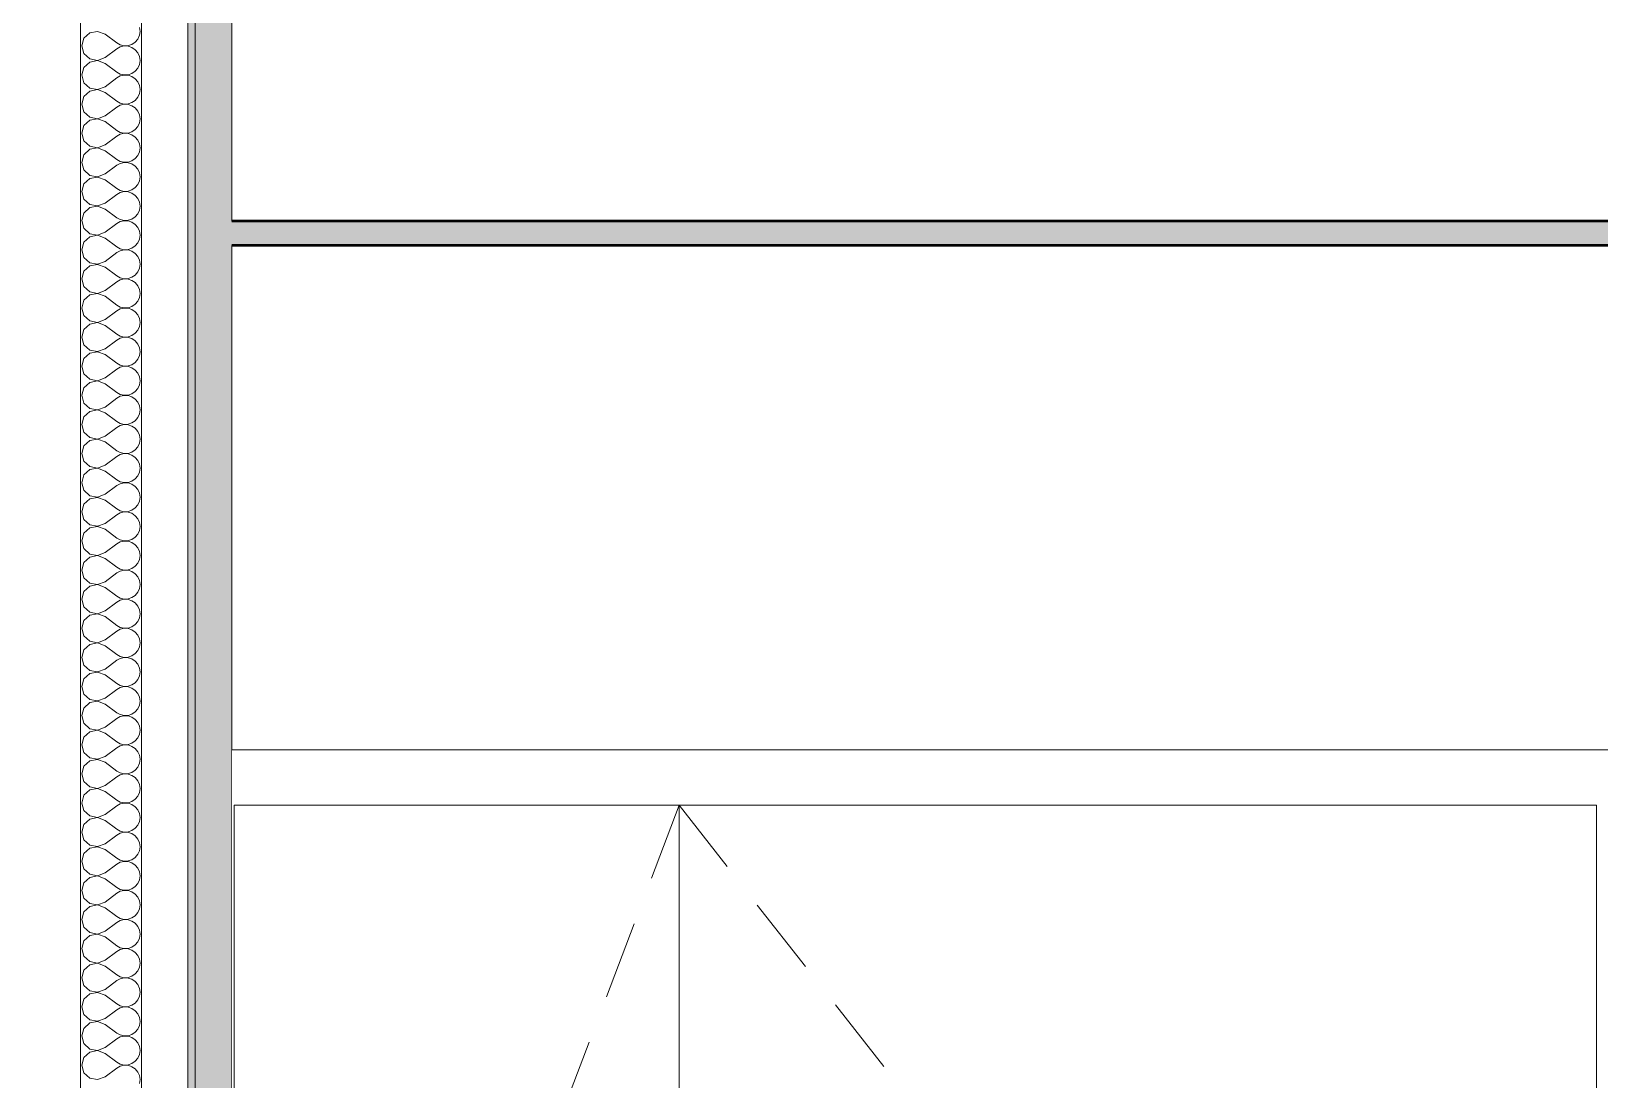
# Model space of a CAD drawing. Header units: millimetres. Extents: x -46169 to 228156, y -86316 to 18123.
# Drawn here: x 115437 to 117044, y -66841 to -65767 of the extents above; entities that cross this region are included whole.
import ezdxf

# ---------------------------------------------------------------- set-up
doc = ezdxf.new("R2010")
doc.units = ezdxf.units.MM
doc.header["$MEASUREMENT"] = 0
doc.linetypes.add('Wipeout_Contour', pattern=[1000, 0, -1000])
for name, color, linetype in [('New_A-20-M_Ceiling', 7, 'Continuous'), ('New_A-25-M_Wall_Int', 7, 'Continuous'), ('New_ArchiCAD Doors', 7, 'Continuous')]:
    doc.layers.add(name, color=color, linetype=linetype)
for name, color, linetype, lineweight, true_color in [('New_A-20-M_Ceiling_Pen_No__107', 7, 'Continuous', 15, 0xa6a6a6), ('New_A-20-M_Ceiling_Pen_No__29', 7, 'Continuous', 50, 0x2a2a2a), ('New_A-25-M_Wall_Int_Pen_No__107', 7, 'Continuous', 15, 0xa6a6a6), ('New_ArchiCAD Doors_Pen_No__63', 7, 'Continuous', 20, 0x606060)]:
    doc.layers.add(name, color=color, linetype=linetype, lineweight=lineweight, true_color=true_color)
doc.layers.add('New_A-25-M_Wall_Int_Pen_No__1', color=7, linetype='Continuous', lineweight=13)

# ---------------------------------------------------------------- blocks, each defined once
blk = doc.blocks.new('Section Elem_34_1', base_point=(104446.8, -81111))
at = {"color": 254, "linetype": 'Wipeout_Contour', "lineweight": 0, "ltscale": 12703717.4741142}
blk.add_wipeout([(115752, -65003.7), (115642.9, -65005.1), (115642.9, -65361), (117118.2, -65361), (117118.2, -65712.4), (115642.9, -65712.4), (115642.9, -65961), (117149.3, -65961), (117149.3, -65361), (117842.9, -65361), (117842.9, -64988), (117625.9, -64985.3), (117628.4, -64986.4), (117629.5, -64989), (117626.3, -65243.7), (117626.8, -65245), (117628, -65245.6), (117692.8, -65246.4), (117694.1, -65245.9), (117694.7, -65244.6), (117694.9, -65227.2), (117696.7, -65227.2), (117696.5, -65244.6), (117695.4, -65247.2), (117692.8, -65248.2), (117628, -65247.4), (117625.5, -65246.3), (117624.5, -65243.7), (117627.7, -64988.9), (117627.2, -64987.7), (117625.9, -64987.1), (117553.1, -64986.2), (117551.8, -64986.7), (117551.3, -64988), (117551.1, -65003.4), (117549.3, -65003.4), (117549.5, -64988), (117550.6, -64985.4), (117553.1, -64984.4), (117421.4, -64982.7), (117024.7, -64987.7), (117027.3, -64988.7), (117028.3, -64991.3), (117028.5, -65006.7), (117026.7, -65006.7), (117026.5, -64991.3), (117026, -64990), (117024.7, -64989.5), (116951.9, -64990.4), (116950.7, -64991), (116950.2, -64992.3), (116953.4, -65247), (116952.3, -65249.6), (116949.8, -65250.7), (116885, -65251.5), (116882.4, -65250.5), (116881.4, -65247.9), (116881.1, -65230.5), (116882.9, -65230.5), (116883.2, -65247.9), (116883.7, -65249.2), (116885, -65249.7), (116949.8, -65248.9), (116951, -65248.3), (116951.6, -65247.1), (116948.4, -64992.3), (116949.4, -64989.7), (116951.9, -64988.6), (115824.8, -65002.8), (115827.4, -65003.8), (115828.4, -65006.4), (115828.6, -65021.8), (115826.8, -65021.8), (115826.6, -65006.4), (115826.1, -65005.1), (115824.8, -65004.6), (115752, -65005.5), (115750.8, -65006.1), (115750.2, -65007.3), (115753.4, -65262.1), (115752.4, -65264.7), (115749.9, -65265.8), (115685.1, -65266.6), (115682.5, -65265.6), (115681.5, -65263), (115681.2, -65245.6), (115683, -65245.6), (115683.3, -65263), (115683.8, -65264.3), (115685.1, -65264.8), (115749.9, -65264), (115751.1, -65263.4), (115751.6, -65262.1), (115748.4, -65007.4), (115749.5, -65004.8)], dxfattribs=at).dxf.layer = 'New_A-25-M_Wall_Int'
at = {"color": 254, "linetype": 'Wipeout_Contour', "lineweight": 0, "ltscale": 807499.419564}
blk.add_wipeout([(115642.9, -66503), (117098.1, -66503), (117098.1, -68961), (117149.3, -68961), (117149.3, -65986), (115642.9, -65986)], dxfattribs=at).dxf.layer = 'New_A-25-M_Wall_Int'
blk = doc.blocks.new('*X57', base_point=(104446.8, -81111))
at = {"layer": 'New_A-25-M_Wall_Int_Pen_No__107', "linetype": 'Continuous'}
for p, q in [((115491.2, -65773.6), (115489, -65781.5)), ((115497.2, -65768.1), (115491.2, -65773.6)), ((115505.2, -65766.6), (115497.2, -65768.1)), ((115512.8, -65769.5), (115505.2, -65766.6)), ((115512.8, -65769.5), (115524.8, -65778.5)), ((115543.8, -65777.6), (115546.4, -65774.4)), ((115546.4, -65774.4), (115548.1, -65770.6)), ((115548.7, -65766.6), (115548.1, -65762.5)), ((115548.1, -65770.6), (115548.7, -65766.6)), ((115489, -65781.5), (115491.2, -65789.3)), ((115491.2, -65789.3), (115497.2, -65794.8)), ((115512.8, -65793.4), (115524.8, -65784.5)), ((115524.8, -65778.5), (115528.4, -65780.5)), ((115528.4, -65782.5), (115524.8, -65784.5)), ((115528.4, -65780.5), (115532.4, -65781.4)), ((115532.4, -65781.5), (115528.4, -65782.5)), ((115532.4, -65781.4), (115536.5, -65781.2)), ((115536.5, -65781.7), (115532.4, -65781.5)), ((115536.5, -65781.2), (115540.4, -65779.9)), ((115540.4, -65783.1), (115536.5, -65781.7)), ((115540.4, -65779.9), (115543.8, -65777.6)), ((115543.8, -65785.4), (115540.4, -65783.1)), ((115546.4, -65788.6), (115543.8, -65785.4)), ((115548.1, -65792.3), (115546.4, -65788.6)), ((115491.2, -65803.5), (115489, -65811.3)), ((115497.2, -65798), (115491.2, -65803.5)), ((115497.2, -65794.8), (115505.2, -65796.3)), ((115505.2, -65796.5), (115497.2, -65798)), ((115505.2, -65796.3), (115512.8, -65793.4)), ((115512.8, -65799.4), (115505.2, -65796.5)), ((115512.8, -65799.4), (115524.8, -65808.4)), ((115540.4, -65809.8), (115543.8, -65807.4)), ((115543.8, -65807.4), (115546.4, -65804.3)), ((115546.4, -65804.3), (115548.1, -65800.5)), ((115548.7, -65796.4), (115548.1, -65792.3)), ((115548.1, -65800.5), (115548.7, -65796.4)), ((115489, -65811.3), (115491.2, -65819.2)), ((115491.2, -65819.2), (115497.2, -65824.7)), ((115505.2, -65826.2), (115512.8, -65823.3)), ((115512.8, -65823.3), (115524.8, -65814.3)), ((115524.8, -65808.4), (115528.4, -65810.3)), ((115528.4, -65812.3), (115524.8, -65814.3)), ((115528.4, -65810.3), (115532.4, -65811.3)), ((115532.4, -65811.4), (115528.4, -65812.3)), ((115532.4, -65811.3), (115536.5, -65811.1)), ((115536.5, -65811.6), (115532.4, -65811.4)), ((115536.5, -65811.1), (115540.4, -65809.8)), ((115540.4, -65812.9), (115536.5, -65811.6)), ((115543.8, -65815.2), (115540.4, -65812.9)), ((115546.4, -65818.4), (115543.8, -65815.2)), ((115548.1, -65822.2), (115546.4, -65818.4)), ((115548.7, -65826.3), (115548.1, -65822.2)), ((115491.2, -65833.3), (115489, -65841.2)), ((115497.2, -65827.8), (115491.2, -65833.3)), ((115497.2, -65824.7), (115505.2, -65826.2)), ((115505.2, -65826.3), (115497.2, -65827.8)), ((115512.8, -65829.2), (115505.2, -65826.3)), ((115512.8, -65829.2), (115524.8, -65838.2)), ((115524.8, -65838.2), (115528.4, -65840.2)), ((115536.5, -65840.9), (115540.4, -65839.6)), ((115540.4, -65839.6), (115543.8, -65837.3)), ((115543.8, -65837.3), (115546.4, -65834.1)), ((115546.4, -65834.1), (115548.1, -65830.3)), ((115548.1, -65830.3), (115548.7, -65826.3)), ((115489, -65841.2), (115491.2, -65849)), ((115491.2, -65849), (115497.2, -65854.5)), ((115497.2, -65854.5), (115505.2, -65856.1)), ((115505.2, -65856.1), (115512.8, -65853.1)), ((115512.8, -65853.1), (115524.8, -65844.2)), ((115528.4, -65842.2), (115524.8, -65844.2)), ((115528.4, -65840.2), (115532.4, -65841.1)), ((115532.4, -65841.3), (115528.4, -65842.2)), ((115532.4, -65841.1), (115536.5, -65840.9)), ((115536.5, -65841.5), (115532.4, -65841.3)), ((115540.4, -65842.8), (115536.5, -65841.5)), ((115543.8, -65845.1), (115540.4, -65842.8)), ((115546.4, -65848.3), (115543.8, -65845.1)), ((115548.1, -65852), (115546.4, -65848.3)), ((115548.7, -65856.1), (115548.1, -65852)), ((115491.2, -65863.2), (115489, -65871)), ((115489, -65871), (115491.2, -65878.9)), ((115497.2, -65857.7), (115491.2, -65863.2)), ((115505.2, -65856.2), (115497.2, -65857.7)), ((115512.8, -65859.1), (115505.2, -65856.2)), ((115512.8, -65859.1), (115524.8, -65868.1)), ((115524.8, -65868.1), (115528.4, -65870.1)), ((115528.4, -65870.1), (115532.4, -65871)), ((115532.4, -65871.1), (115528.4, -65872)), ((115532.4, -65871), (115536.5, -65870.8)), ((115536.5, -65871.3), (115532.4, -65871.1)), ((115536.5, -65870.8), (115540.4, -65869.5)), ((115540.4, -65872.6), (115536.5, -65871.3)), ((115540.4, -65869.5), (115543.8, -65867.1)), ((115543.8, -65867.1), (115546.4, -65864)), ((115546.4, -65864), (115548.1, -65860.2)), ((115548.1, -65860.2), (115548.7, -65856.1)), ((115491.2, -65878.9), (115497.2, -65884.4)), ((115497.2, -65887.5), (115491.2, -65893.1)), ((115497.2, -65884.4), (115505.2, -65885.9)), ((115505.2, -65886), (115497.2, -65887.5)), ((115505.2, -65885.9), (115512.8, -65883)), ((115512.8, -65889), (115505.2, -65886)), ((115512.8, -65883), (115524.8, -65874)), ((115528.4, -65872), (115524.8, -65874)), ((115543.8, -65875), (115540.4, -65872.6)), ((115546.4, -65878.1), (115543.8, -65875)), ((115548.1, -65881.9), (115546.4, -65878.1)), ((115548.7, -65886), (115548.1, -65881.9)), ((115548.1, -65890.1), (115548.7, -65886)), ((115491.2, -65893.1), (115489, -65900.9)), ((115489, -65900.9), (115491.2, -65908.7)), ((115512.8, -65889), (115524.8, -65897.9)), ((115512.8, -65912.8), (115524.8, -65903.9)), ((115524.8, -65897.9), (115528.4, -65899.9)), ((115528.4, -65901.9), (115524.8, -65903.9)), ((115528.4, -65899.9), (115532.4, -65900.8)), ((115532.4, -65901), (115528.4, -65901.9)), ((115532.4, -65900.8), (115536.5, -65900.6)), ((115536.5, -65901.2), (115532.4, -65901)), ((115536.5, -65900.6), (115540.4, -65899.3)), ((115540.4, -65902.5), (115536.5, -65901.2)), ((115540.4, -65899.3), (115543.8, -65897)), ((115543.8, -65904.8), (115540.4, -65902.5)), ((115543.8, -65897), (115546.4, -65893.8)), ((115546.4, -65893.8), (115548.1, -65890.1)), ((115491.2, -65908.7), (115497.2, -65914.3)), ((115497.2, -65917.4), (115491.2, -65922.9)), ((115497.2, -65914.3), (115505.2, -65915.8)), ((115505.2, -65915.9), (115497.2, -65917.4)), ((115505.2, -65915.8), (115512.8, -65912.8)), ((115512.8, -65918.8), (115505.2, -65915.9)), ((115512.8, -65918.8), (115524.8, -65927.8)), ((115546.4, -65908), (115543.8, -65904.8)), ((115548.1, -65911.7), (115546.4, -65908)), ((115546.4, -65923.7), (115548.1, -65919.9)), ((115548.7, -65915.8), (115548.1, -65911.7)), ((115548.1, -65919.9), (115548.7, -65915.8)), ((115491.2, -65922.9), (115489, -65930.8)), ((115489, -65930.8), (115491.2, -65938.6)), ((115512.8, -65942.7), (115524.8, -65933.7)), ((115524.8, -65927.8), (115528.4, -65929.8)), ((115528.4, -65931.7), (115524.8, -65933.7)), ((115528.4, -65929.8), (115532.4, -65930.7)), ((115532.4, -65930.8), (115528.4, -65931.7)), ((115532.4, -65930.7), (115536.5, -65930.5)), ((115536.5, -65931), (115532.4, -65930.8)), ((115536.5, -65930.5), (115540.4, -65929.2)), ((115540.4, -65932.3), (115536.5, -65931)), ((115540.4, -65929.2), (115543.8, -65926.8)), ((115543.8, -65934.7), (115540.4, -65932.3)), ((115543.8, -65926.8), (115546.4, -65923.7)), ((115546.4, -65937.8), (115543.8, -65934.7)), ((115491.2, -65938.6), (115497.2, -65944.1)), ((115497.2, -65947.3), (115491.2, -65952.8)), ((115497.2, -65944.1), (115505.2, -65945.6)), ((115505.2, -65945.7), (115497.2, -65947.3)), ((115505.2, -65945.6), (115512.8, -65942.7)), ((115512.8, -65948.7), (115505.2, -65945.7)), ((115512.8, -65948.7), (115524.8, -65957.6)), ((115548.1, -65941.6), (115546.4, -65937.8)), ((115546.4, -65953.5), (115548.1, -65949.8)), ((115548.7, -65945.7), (115548.1, -65941.6)), ((115548.1, -65949.8), (115548.7, -65945.7)), ((115491.2, -65952.8), (115489, -65960.6)), ((115489, -65960.6), (115491.2, -65968.5)), ((115512.8, -65972.6), (115524.8, -65963.6)), ((115524.8, -65957.6), (115528.4, -65959.6)), ((115528.4, -65961.6), (115524.8, -65963.6)), ((115528.4, -65959.6), (115532.4, -65960.5)), ((115532.4, -65960.7), (115528.4, -65961.6)), ((115532.4, -65960.5), (115536.5, -65960.3)), ((115536.5, -65960.9), (115532.4, -65960.7)), ((115536.5, -65960.3), (115540.4, -65959)), ((115540.4, -65962.2), (115536.5, -65960.9)), ((115540.4, -65959), (115543.8, -65956.7)), ((115543.8, -65964.5), (115540.4, -65962.2)), ((115543.8, -65956.7), (115546.4, -65953.5)), ((115546.4, -65967.7), (115543.8, -65964.5)), ((115548.1, -65971.5), (115546.4, -65967.7)), ((115491.2, -65982.6), (115489, -65990.5)), ((115491.2, -65968.5), (115497.2, -65974)), ((115497.2, -65977.1), (115491.2, -65982.6)), ((115497.2, -65974), (115505.2, -65975.5)), ((115505.2, -65975.6), (115497.2, -65977.1)), ((115505.2, -65975.5), (115512.8, -65972.6)), ((115512.8, -65978.5), (115505.2, -65975.6)), ((115512.8, -65978.5), (115524.8, -65987.5)), ((115543.8, -65986.6), (115546.4, -65983.4)), ((115546.4, -65983.4), (115548.1, -65979.6)), ((115548.7, -65975.5), (115548.1, -65971.5)), ((115548.1, -65979.6), (115548.7, -65975.5)), ((115489, -65990.5), (115491.2, -65998.3)), ((115491.2, -65998.3), (115497.2, -66003.8)), ((115512.8, -66002.4), (115524.8, -65993.4)), ((115524.8, -65987.5), (115528.4, -65989.5)), ((115528.4, -65991.5), (115524.8, -65993.4)), ((115528.4, -65989.5), (115532.4, -65990.4)), ((115532.4, -65990.5), (115528.4, -65991.5)), ((115532.4, -65990.4), (115536.5, -65990.2)), ((115536.5, -65990.7), (115532.4, -65990.5)), ((115536.5, -65990.2), (115540.4, -65988.9)), ((115540.4, -65992), (115536.5, -65990.7)), ((115540.4, -65988.9), (115543.8, -65986.6)), ((115543.8, -65994.4), (115540.4, -65992)), ((115546.4, -65997.5), (115543.8, -65994.4)), ((115548.1, -66001.3), (115546.4, -65997.5)), ((115491.2, -66012.5), (115489, -66020.3)), ((115497.2, -66007), (115491.2, -66012.5)), ((115497.2, -66003.8), (115505.2, -66005.3)), ((115505.2, -66005.5), (115497.2, -66007)), ((115505.2, -66005.3), (115512.8, -66002.4)), ((115512.8, -66008.4), (115505.2, -66005.5)), ((115512.8, -66008.4), (115524.8, -66017.3)), ((115540.4, -66018.7), (115543.8, -66016.4)), ((115543.8, -66016.4), (115546.4, -66013.2)), ((115546.4, -66013.2), (115548.1, -66009.5)), ((115548.7, -66005.4), (115548.1, -66001.3)), ((115548.1, -66009.5), (115548.7, -66005.4)), ((115489, -66020.3), (115491.2, -66028.2)), ((115491.2, -66028.2), (115497.2, -66033.7)), ((115505.2, -66035.2), (115512.8, -66032.3)), ((115512.8, -66032.3), (115524.8, -66023.3)), ((115524.8, -66017.3), (115528.4, -66019.3)), ((115528.4, -66021.3), (115524.8, -66023.3)), ((115528.4, -66019.3), (115532.4, -66020.3)), ((115532.4, -66020.4), (115528.4, -66021.3)), ((115532.4, -66020.3), (115536.5, -66020.1)), ((115536.5, -66020.6), (115532.4, -66020.4)), ((115536.5, -66020.1), (115540.4, -66018.7)), ((115540.4, -66021.9), (115536.5, -66020.6)), ((115543.8, -66024.2), (115540.4, -66021.9)), ((115546.4, -66027.4), (115543.8, -66024.2)), ((115548.1, -66031.2), (115546.4, -66027.4)), ((115548.7, -66035.2), (115548.1, -66031.2)), ((115491.2, -66042.3), (115489, -66050.2)), ((115497.2, -66036.8), (115491.2, -66042.3)), ((115497.2, -66033.7), (115505.2, -66035.2)), ((115505.2, -66035.3), (115497.2, -66036.8)), ((115512.8, -66038.2), (115505.2, -66035.3)), ((115512.8, -66038.2), (115524.8, -66047.2)), ((115524.8, -66047.2), (115528.4, -66049.2)), ((115536.5, -66049.9), (115540.4, -66048.6)), ((115540.4, -66048.6), (115543.8, -66046.3)), ((115543.8, -66046.3), (115546.4, -66043.1)), ((115546.4, -66043.1), (115548.1, -66039.3)), ((115548.1, -66039.3), (115548.7, -66035.2)), ((115489, -66050.2), (115491.2, -66058)), ((115491.2, -66058), (115497.2, -66063.5)), ((115497.2, -66063.5), (115505.2, -66065)), ((115505.2, -66065), (115512.8, -66062.1)), ((115512.8, -66062.1), (115524.8, -66053.2)), ((115528.4, -66051.2), (115524.8, -66053.2)), ((115528.4, -66049.2), (115532.4, -66050.1)), ((115532.4, -66050.2), (115528.4, -66051.2)), ((115532.4, -66050.1), (115536.5, -66049.9)), ((115536.5, -66050.4), (115532.4, -66050.2)), ((115540.4, -66051.7), (115536.5, -66050.4)), ((115543.8, -66054.1), (115540.4, -66051.7)), ((115546.4, -66057.3), (115543.8, -66054.1)), ((115548.1, -66061), (115546.4, -66057.3)), ((115548.7, -66065.1), (115548.1, -66061)), ((115491.2, -66072.2), (115489, -66080)), ((115489, -66080), (115491.2, -66087.9)), ((115497.2, -66066.7), (115491.2, -66072.2)), ((115505.2, -66065.2), (115497.2, -66066.7)), ((115512.8, -66068.1), (115505.2, -66065.2)), ((115512.8, -66068.1), (115524.8, -66077)), ((115524.8, -66077), (115528.4, -66079)), ((115528.4, -66079), (115532.4, -66080)), ((115532.4, -66080.1), (115528.4, -66081)), ((115532.4, -66080), (115536.5, -66079.8)), ((115536.5, -66080.3), (115532.4, -66080.1)), ((115536.5, -66079.8), (115540.4, -66078.4)), ((115540.4, -66081.6), (115536.5, -66080.3)), ((115540.4, -66078.4), (115543.8, -66076.1)), ((115543.8, -66076.1), (115546.4, -66072.9)), ((115546.4, -66072.9), (115548.1, -66069.2)), ((115548.1, -66069.2), (115548.7, -66065.1)), ((115491.2, -66087.9), (115497.2, -66093.4)), ((115497.2, -66096.5), (115491.2, -66102)), ((115497.2, -66093.4), (115505.2, -66094.9)), ((115505.2, -66095), (115497.2, -66096.5)), ((115505.2, -66094.9), (115512.8, -66092)), ((115512.8, -66097.9), (115505.2, -66095)), ((115512.8, -66092), (115524.8, -66083)), ((115528.4, -66081), (115524.8, -66083)), ((115543.8, -66083.9), (115540.4, -66081.6)), ((115546.4, -66087.1), (115543.8, -66083.9)), ((115548.1, -66090.9), (115546.4, -66087.1)), ((115548.7, -66095), (115548.1, -66090.9)), ((115548.1, -66099), (115548.7, -66095)), ((115491.2, -66102), (115489, -66109.9)), ((115489, -66109.9), (115491.2, -66117.7)), ((115512.8, -66097.9), (115524.8, -66106.9)), ((115512.8, -66121.8), (115524.8, -66112.9)), ((115524.8, -66106.9), (115528.4, -66108.9)), ((115528.4, -66110.9), (115524.8, -66112.9)), ((115528.4, -66108.9), (115532.4, -66109.8)), ((115532.4, -66109.9), (115528.4, -66110.9)), ((115532.4, -66109.8), (115536.5, -66109.6)), ((115536.5, -66110.1), (115532.4, -66109.9)), ((115536.5, -66109.6), (115540.4, -66108.3)), ((115540.4, -66111.5), (115536.5, -66110.1)), ((115540.4, -66108.3), (115543.8, -66106)), ((115543.8, -66113.8), (115540.4, -66111.5)), ((115543.8, -66106), (115546.4, -66102.8)), ((115546.4, -66102.8), (115548.1, -66099)), ((115491.2, -66117.7), (115497.2, -66123.2)), ((115497.2, -66126.4), (115491.2, -66131.9)), ((115497.2, -66123.2), (115505.2, -66124.7)), ((115505.2, -66124.9), (115497.2, -66126.4)), ((115505.2, -66124.7), (115512.8, -66121.8)), ((115512.8, -66127.8), (115505.2, -66124.9)), ((115512.8, -66127.8), (115524.8, -66136.7)), ((115546.4, -66117), (115543.8, -66113.8)), ((115548.1, -66120.7), (115546.4, -66117)), ((115546.4, -66132.7), (115548.1, -66128.9)), ((115548.7, -66124.8), (115548.1, -66120.7)), ((115548.1, -66128.9), (115548.7, -66124.8)), ((115491.2, -66131.9), (115489, -66139.7)), ((115489, -66139.7), (115491.2, -66147.6)), ((115512.8, -66151.7), (115524.8, -66142.7)), ((115524.8, -66136.7), (115528.4, -66138.7)), ((115528.4, -66140.7), (115524.8, -66142.7)), ((115528.4, -66138.7), (115532.4, -66139.7)), ((115532.4, -66139.8), (115528.4, -66140.7)), ((115532.4, -66139.7), (115536.5, -66139.5)), ((115536.5, -66140), (115532.4, -66139.8)), ((115536.5, -66139.5), (115540.4, -66138.2)), ((115540.4, -66141.3), (115536.5, -66140)), ((115540.4, -66138.2), (115543.8, -66135.8)), ((115543.8, -66143.6), (115540.4, -66141.3)), ((115543.8, -66135.8), (115546.4, -66132.7)), ((115546.4, -66146.8), (115543.8, -66143.6)), ((115491.2, -66147.6), (115497.2, -66153.1)), ((115497.2, -66156.2), (115491.2, -66161.7)), ((115497.2, -66153.1), (115505.2, -66154.6)), ((115505.2, -66154.7), (115497.2, -66156.2)), ((115505.2, -66154.6), (115512.8, -66151.7)), ((115512.8, -66157.6), (115505.2, -66154.7)), ((115512.8, -66157.6), (115524.8, -66166.6)), ((115548.1, -66150.6), (115546.4, -66146.8)), ((115546.4, -66162.5), (115548.1, -66158.7)), ((115548.7, -66154.7), (115548.1, -66150.6)), ((115548.1, -66158.7), (115548.7, -66154.7)), ((115491.2, -66161.7), (115489, -66169.6)), ((115489, -66169.6), (115491.2, -66177.4)), ((115512.8, -66181.5), (115524.8, -66172.6)), ((115524.8, -66166.6), (115528.4, -66168.6)), ((115528.4, -66170.6), (115524.8, -66172.6)), ((115528.4, -66168.6), (115532.4, -66169.5)), ((115532.4, -66169.6), (115528.4, -66170.6)), ((115532.4, -66169.5), (115536.5, -66169.3)), ((115536.5, -66169.8), (115532.4, -66169.6)), ((115536.5, -66169.3), (115540.4, -66168)), ((115540.4, -66171.2), (115536.5, -66169.8)), ((115540.4, -66168), (115543.8, -66165.7)), ((115543.8, -66173.5), (115540.4, -66171.2)), ((115543.8, -66165.7), (115546.4, -66162.5)), ((115546.4, -66176.7), (115543.8, -66173.5)), ((115548.1, -66180.4), (115546.4, -66176.7)), ((115491.2, -66191.6), (115489, -66199.4)), ((115491.2, -66177.4), (115497.2, -66182.9)), ((115497.2, -66186.1), (115491.2, -66191.6)), ((115497.2, -66182.9), (115505.2, -66184.5)), ((115505.2, -66184.6), (115497.2, -66186.1)), ((115505.2, -66184.5), (115512.8, -66181.5)), ((115512.8, -66187.5), (115505.2, -66184.6)), ((115512.8, -66187.5), (115524.8, -66196.5)), ((115543.8, -66195.5), (115546.4, -66192.4)), ((115546.4, -66192.4), (115548.1, -66188.6)), ((115548.7, -66184.5), (115548.1, -66180.4)), ((115548.1, -66188.6), (115548.7, -66184.5)), ((115489, -66199.4), (115491.2, -66207.3)), ((115491.2, -66207.3), (115497.2, -66212.8)), ((115512.8, -66211.4), (115524.8, -66202.4)), ((115524.8, -66196.5), (115528.4, -66198.5)), ((115528.4, -66200.4), (115524.8, -66202.4)), ((115528.4, -66198.5), (115532.4, -66199.4)), ((115532.4, -66199.5), (115528.4, -66200.4)), ((115532.4, -66199.4), (115536.5, -66199.2)), ((115536.5, -66199.7), (115532.4, -66199.5)), ((115536.5, -66199.2), (115540.4, -66197.9)), ((115540.4, -66201), (115536.5, -66199.7)), ((115540.4, -66197.9), (115543.8, -66195.5)), ((115543.8, -66203.4), (115540.4, -66201)), ((115546.4, -66206.5), (115543.8, -66203.4)), ((115548.1, -66210.3), (115546.4, -66206.5)), ((115491.2, -66221.4), (115489, -66229.3)), ((115497.2, -66215.9), (115491.2, -66221.4)), ((115497.2, -66212.8), (115505.2, -66214.3)), ((115505.2, -66214.4), (115497.2, -66215.9)), ((115505.2, -66214.3), (115512.8, -66211.4)), ((115512.8, -66217.4), (115505.2, -66214.4)), ((115512.8, -66217.4), (115524.8, -66226.3)), ((115540.4, -66227.7), (115543.8, -66225.4)), ((115543.8, -66225.4), (115546.4, -66222.2)), ((115546.4, -66222.2), (115548.1, -66218.4)), ((115548.7, -66214.4), (115548.1, -66210.3)), ((115548.1, -66218.4), (115548.7, -66214.4)), ((115489, -66229.3), (115491.2, -66237.1)), ((115491.2, -66237.1), (115497.2, -66242.6)), ((115505.2, -66244.2), (115512.8, -66241.2)), ((115512.8, -66241.2), (115524.8, -66232.3)), ((115524.8, -66226.3), (115528.4, -66228.3)), ((115528.4, -66230.3), (115524.8, -66232.3)), ((115528.4, -66228.3), (115532.4, -66229.2)), ((115532.4, -66229.4), (115528.4, -66230.3)), ((115532.4, -66229.2), (115536.5, -66229)), ((115536.5, -66229.6), (115532.4, -66229.4)), ((115536.5, -66229), (115540.4, -66227.7)), ((115540.4, -66230.9), (115536.5, -66229.6)), ((115543.8, -66233.2), (115540.4, -66230.9)), ((115546.4, -66236.4), (115543.8, -66233.2)), ((115548.1, -66240.1), (115546.4, -66236.4)), ((115548.7, -66244.2), (115548.1, -66240.1)), ((115491.2, -66251.3), (115489, -66259.2)), ((115497.2, -66245.8), (115491.2, -66251.3)), ((115497.2, -66242.6), (115505.2, -66244.2)), ((115505.2, -66244.3), (115497.2, -66245.8)), ((115512.8, -66247.2), (115505.2, -66244.3)), ((115512.8, -66247.2), (115524.8, -66256.2)), ((115524.8, -66256.2), (115528.4, -66258.2)), ((115540.4, -66257.6), (115543.8, -66255.2)), ((115543.8, -66255.2), (115546.4, -66252.1)), ((115546.4, -66252.1), (115548.1, -66248.3)), ((115548.1, -66248.3), (115548.7, -66244.2)), ((115489, -66259.2), (115491.2, -66267)), ((115491.2, -66267), (115497.2, -66272.5)), ((115497.2, -66272.5), (115505.2, -66274)), ((115505.2, -66274), (115512.8, -66271.1)), ((115512.8, -66271.1), (115524.8, -66262.1)), ((115528.4, -66260.1), (115524.8, -66262.1)), ((115528.4, -66258.2), (115532.4, -66259.1)), ((115532.4, -66259.2), (115528.4, -66260.1)), ((115532.4, -66259.1), (115536.5, -66258.9)), ((115536.5, -66259.4), (115532.4, -66259.2)), ((115536.5, -66258.9), (115540.4, -66257.6)), ((115540.4, -66260.7), (115536.5, -66259.4)), ((115543.8, -66263.1), (115540.4, -66260.7)), ((115546.4, -66266.2), (115543.8, -66263.1)), ((115548.1, -66270), (115546.4, -66266.2)), ((115548.7, -66274.1), (115548.1, -66270)), ((115491.2, -66281.2), (115489, -66289)), ((115489, -66289), (115491.2, -66296.9)), ((115497.2, -66275.7), (115491.2, -66281.2)), ((115505.2, -66274.1), (115497.2, -66275.7)), ((115512.8, -66277.1), (115505.2, -66274.1)), ((115512.8, -66277.1), (115524.8, -66286)), ((115524.8, -66286), (115528.4, -66288)), ((115528.4, -66288), (115532.4, -66288.9)), ((115532.4, -66289.1), (115528.4, -66290)), ((115532.4, -66288.9), (115536.5, -66288.7)), ((115536.5, -66289.3), (115532.4, -66289.1)), ((115536.5, -66288.7), (115540.4, -66287.4)), ((115540.4, -66290.6), (115536.5, -66289.3)), ((115540.4, -66287.4), (115543.8, -66285.1)), ((115543.8, -66285.1), (115546.4, -66281.9)), ((115546.4, -66281.9), (115548.1, -66278.2)), ((115548.1, -66278.2), (115548.7, -66274.1)), ((115491.2, -66296.9), (115497.2, -66302.4)), ((115497.2, -66305.5), (115491.2, -66311)), ((115497.2, -66302.4), (115505.2, -66303.9)), ((115505.2, -66304), (115497.2, -66305.5)), ((115505.2, -66303.9), (115512.8, -66300.9)), ((115512.8, -66306.9), (115505.2, -66304)), ((115512.8, -66300.9), (115524.8, -66292)), ((115528.4, -66290), (115524.8, -66292)), ((115543.8, -66292.9), (115540.4, -66290.6)), ((115546.4, -66296.1), (115543.8, -66292.9)), ((115548.1, -66299.9), (115546.4, -66296.1)), ((115548.7, -66303.9), (115548.1, -66299.9)), ((115548.1, -66308), (115548.7, -66303.9)), ((115491.2, -66311), (115489, -66318.9)), ((115489, -66318.9), (115491.2, -66326.7)), ((115512.8, -66306.9), (115524.8, -66315.9)), ((115524.8, -66315.9), (115528.4, -66317.9)), ((115528.4, -66319.9), (115524.8, -66321.8)), ((115528.4, -66317.9), (115532.4, -66318.8)), ((115532.4, -66318.9), (115528.4, -66319.9)), ((115532.4, -66318.8), (115536.5, -66318.6)), ((115536.5, -66319.1), (115532.4, -66318.9)), ((115536.5, -66318.6), (115540.4, -66317.3)), ((115540.4, -66320.4), (115536.5, -66319.1)), ((115540.4, -66317.3), (115543.8, -66315)), ((115543.8, -66322.8), (115540.4, -66320.4)), ((115543.8, -66315), (115546.4, -66311.8)), ((115546.4, -66311.8), (115548.1, -66308)), ((115491.2, -66326.7), (115497.2, -66332.2)), ((115497.2, -66335.4), (115491.2, -66340.9)), ((115497.2, -66332.2), (115505.2, -66333.7)), ((115505.2, -66333.8), (115497.2, -66335.4)), ((115505.2, -66333.7), (115512.8, -66330.8)), ((115512.8, -66336.8), (115505.2, -66333.8)), ((115512.8, -66330.8), (115524.8, -66321.8)), ((115512.8, -66336.8), (115524.8, -66345.7)), ((115546.4, -66325.9), (115543.8, -66322.8)), ((115548.1, -66329.7), (115546.4, -66325.9)), ((115546.4, -66341.6), (115548.1, -66337.9)), ((115548.7, -66333.8), (115548.1, -66329.7)), ((115548.1, -66337.9), (115548.7, -66333.8)), ((115491.2, -66340.9), (115489, -66348.7)), ((115489, -66348.7), (115491.2, -66356.6)), ((115512.8, -66360.7), (115524.8, -66351.7)), ((115524.8, -66345.7), (115528.4, -66347.7)), ((115528.4, -66349.7), (115524.8, -66351.7)), ((115528.4, -66347.7), (115532.4, -66348.7)), ((115532.4, -66348.8), (115528.4, -66349.7)), ((115532.4, -66348.7), (115536.5, -66348.5)), ((115536.5, -66349), (115532.4, -66348.8)), ((115536.5, -66348.5), (115540.4, -66347.1)), ((115540.4, -66350.3), (115536.5, -66349)), ((115540.4, -66347.1), (115543.8, -66344.8)), ((115543.8, -66352.6), (115540.4, -66350.3)), ((115543.8, -66344.8), (115546.4, -66341.6)), ((115546.4, -66355.8), (115543.8, -66352.6)), ((115491.2, -66356.6), (115497.2, -66362.1)), ((115497.2, -66365.2), (115491.2, -66370.7)), ((115497.2, -66362.1), (115505.2, -66363.6)), ((115505.2, -66363.7), (115497.2, -66365.2)), ((115505.2, -66363.6), (115512.8, -66360.7)), ((115512.8, -66366.6), (115505.2, -66363.7)), ((115512.8, -66366.6), (115524.8, -66375.6)), ((115548.1, -66359.6), (115546.4, -66355.8)), ((115546.4, -66371.5), (115548.1, -66367.7)), ((115548.7, -66363.6), (115548.1, -66359.6)), ((115548.1, -66367.7), (115548.7, -66363.6)), ((115491.2, -66370.7), (115489, -66378.6)), ((115489, -66378.6), (115491.2, -66386.4)), ((115512.8, -66390.5), (115524.8, -66381.6)), ((115524.8, -66375.6), (115528.4, -66377.6)), ((115528.4, -66379.6), (115524.8, -66381.6)), ((115528.4, -66377.6), (115532.4, -66378.5)), ((115532.4, -66378.6), (115528.4, -66379.6)), ((115532.4, -66378.5), (115536.5, -66378.3)), ((115536.5, -66378.8), (115532.4, -66378.6)), ((115536.5, -66378.3), (115540.4, -66377)), ((115540.4, -66380.1), (115536.5, -66378.8)), ((115540.4, -66377), (115543.8, -66374.7)), ((115543.8, -66382.5), (115540.4, -66380.1)), ((115543.8, -66374.7), (115546.4, -66371.5)), ((115546.4, -66385.6), (115543.8, -66382.5)), ((115548.1, -66389.4), (115546.4, -66385.6)), ((115491.2, -66400.6), (115489, -66408.4)), ((115491.2, -66386.4), (115497.2, -66391.9)), ((115497.2, -66395.1), (115491.2, -66400.6)), ((115497.2, -66391.9), (115505.2, -66393.4)), ((115505.2, -66393.6), (115497.2, -66395.1)), ((115505.2, -66393.4), (115512.8, -66390.5)), ((115512.8, -66396.5), (115505.2, -66393.6)), ((115512.8, -66396.5), (115524.8, -66405.4)), ((115543.8, -66404.5), (115546.4, -66401.3)), ((115546.4, -66401.3), (115548.1, -66397.6)), ((115548.7, -66393.5), (115548.1, -66389.4)), ((115548.1, -66397.6), (115548.7, -66393.5)), ((115489, -66408.4), (115491.2, -66416.3)), ((115491.2, -66416.3), (115497.2, -66421.8)), ((115512.8, -66420.4), (115524.8, -66411.4)), ((115524.8, -66405.4), (115528.4, -66407.4)), ((115528.4, -66409.4), (115524.8, -66411.4)), ((115528.4, -66407.4), (115532.4, -66408.4)), ((115532.4, -66408.5), (115528.4, -66409.4)), ((115532.4, -66408.4), (115536.5, -66408.2)), ((115536.5, -66408.7), (115532.4, -66408.5)), ((115536.5, -66408.2), (115540.4, -66406.8)), ((115540.4, -66410), (115536.5, -66408.7)), ((115540.4, -66406.8), (115543.8, -66404.5)), ((115543.8, -66412.3), (115540.4, -66410)), ((115546.4, -66415.5), (115543.8, -66412.3)), ((115548.1, -66419.3), (115546.4, -66415.5)), ((115491.2, -66430.4), (115489, -66438.3)), ((115497.2, -66424.9), (115491.2, -66430.4)), ((115497.2, -66421.8), (115505.2, -66423.3)), ((115505.2, -66423.4), (115497.2, -66424.9)), ((115505.2, -66423.3), (115512.8, -66420.4)), ((115512.8, -66426.3), (115505.2, -66423.4)), ((115512.8, -66426.3), (115524.8, -66435.3)), ((115543.8, -66434.4), (115546.4, -66431.2)), ((115546.4, -66431.2), (115548.1, -66427.4)), ((115548.7, -66423.3), (115548.1, -66419.3)), ((115548.1, -66427.4), (115548.7, -66423.3)), ((115489, -66438.3), (115491.2, -66446.1)), ((115491.2, -66446.1), (115497.2, -66451.6)), ((115505.2, -66453.1), (115512.8, -66450.2)), ((115512.8, -66450.2), (115524.8, -66441.3)), ((115524.8, -66435.3), (115528.4, -66437.3)), ((115528.4, -66439.3), (115524.8, -66441.3)), ((115528.4, -66437.3), (115532.4, -66438.2)), ((115532.4, -66438.3), (115528.4, -66439.3)), ((115532.4, -66438.2), (115536.5, -66438)), ((115536.5, -66438.5), (115532.4, -66438.3)), ((115536.5, -66438), (115540.4, -66436.7)), ((115540.4, -66439.9), (115536.5, -66438.5)), ((115540.4, -66436.7), (115543.8, -66434.4)), ((115543.8, -66442.2), (115540.4, -66439.9)), ((115546.4, -66445.4), (115543.8, -66442.2)), ((115548.1, -66449.1), (115546.4, -66445.4)), ((115548.7, -66453.2), (115548.1, -66449.1)), ((115491.2, -66460.3), (115489, -66468.1)), ((115497.2, -66454.8), (115491.2, -66460.3)), ((115497.2, -66451.6), (115505.2, -66453.1)), ((115505.2, -66453.3), (115497.2, -66454.8)), ((115512.8, -66456.2), (115505.2, -66453.3)), ((115512.8, -66456.2), (115524.8, -66465.1)), ((115524.8, -66465.1), (115528.4, -66467.1)), ((115540.4, -66466.6), (115543.8, -66464.2)), ((115543.8, -66464.2), (115546.4, -66461.1)), ((115546.4, -66461.1), (115548.1, -66457.3)), ((115548.1, -66457.3), (115548.7, -66453.2)), ((115489, -66468.1), (115491.2, -66476)), ((115491.2, -66476), (115497.2, -66481.5)), ((115497.2, -66481.5), (115505.2, -66483)), ((115505.2, -66483), (115512.8, -66480.1)), ((115512.8, -66480.1), (115524.8, -66471.1)), ((115528.4, -66469.1), (115524.8, -66471.1)), ((115528.4, -66467.1), (115532.4, -66468.1)), ((115532.4, -66468.2), (115528.4, -66469.1)), ((115532.4, -66468.1), (115536.5, -66467.9)), ((115536.5, -66468.4), (115532.4, -66468.2)), ((115536.5, -66467.9), (115540.4, -66466.6)), ((115540.4, -66469.7), (115536.5, -66468.4)), ((115543.8, -66472), (115540.4, -66469.7)), ((115546.4, -66475.2), (115543.8, -66472)), ((115548.1, -66479), (115546.4, -66475.2)), ((115548.7, -66483.1), (115548.1, -66479)), ((115491.2, -66490.1), (115489, -66498)), ((115489, -66498), (115491.2, -66505.8)), ((115497.2, -66484.6), (115491.2, -66490.1)), ((115505.2, -66483.1), (115497.2, -66484.6)), ((115512.8, -66486), (115505.2, -66483.1)), ((115512.8, -66486), (115524.8, -66495)), ((115524.8, -66495), (115528.4, -66497)), ((115528.4, -66497), (115532.4, -66497.9)), ((115532.4, -66498), (115528.4, -66499)), ((115532.4, -66497.9), (115536.5, -66497.7)), ((115536.5, -66498.2), (115532.4, -66498)), ((115536.5, -66497.7), (115540.4, -66496.4)), ((115540.4, -66499.6), (115536.5, -66498.2)), ((115540.4, -66496.4), (115543.8, -66494.1)), ((115543.8, -66494.1), (115546.4, -66490.9)), ((115546.4, -66490.9), (115548.1, -66487.1)), ((115548.1, -66487.1), (115548.7, -66483.1)), ((115491.2, -66505.8), (115497.2, -66511.3)), ((115497.2, -66514.5), (115491.2, -66520)), ((115497.2, -66511.3), (115505.2, -66512.9)), ((115505.2, -66513), (115497.2, -66514.5)), ((115505.2, -66512.9), (115512.8, -66509.9)), ((115512.8, -66515.9), (115505.2, -66513)), ((115512.8, -66509.9), (115524.8, -66501)), ((115528.4, -66499), (115524.8, -66501)), ((115543.8, -66501.9), (115540.4, -66499.6)), ((115546.4, -66505.1), (115543.8, -66501.9)), ((115548.1, -66508.8), (115546.4, -66505.1)), ((115548.7, -66512.9), (115548.1, -66508.8)), ((115548.1, -66517), (115548.7, -66512.9)), ((115491.2, -66520), (115489, -66527.8)), ((115489, -66527.8), (115491.2, -66535.7)), ((115512.8, -66515.9), (115524.8, -66524.9)), ((115524.8, -66524.9), (115528.4, -66526.8)), ((115528.4, -66528.8), (115524.8, -66530.8)), ((115528.4, -66526.8), (115532.4, -66527.8)), ((115532.4, -66527.9), (115528.4, -66528.8)), ((115532.4, -66527.8), (115536.5, -66527.6)), ((115536.5, -66528.1), (115532.4, -66527.9)), ((115536.5, -66527.6), (115540.4, -66526.3)), ((115540.4, -66529.4), (115536.5, -66528.1)), ((115540.4, -66526.3), (115543.8, -66523.9)), ((115543.8, -66531.7), (115540.4, -66529.4)), ((115543.8, -66523.9), (115546.4, -66520.8)), ((115546.4, -66520.8), (115548.1, -66517)), ((115491.2, -66535.7), (115497.2, -66541.2)), ((115497.2, -66544.3), (115491.2, -66549.8)), ((115497.2, -66541.2), (115505.2, -66542.7)), ((115505.2, -66542.8), (115497.2, -66544.3)), ((115505.2, -66542.7), (115512.8, -66539.8)), ((115512.8, -66545.8), (115505.2, -66542.8)), ((115512.8, -66539.8), (115524.8, -66530.8)), ((115512.8, -66545.8), (115524.8, -66554.7)), ((115546.4, -66534.9), (115543.8, -66531.7)), ((115548.1, -66538.7), (115546.4, -66534.9)), ((115548.7, -66542.8), (115548.1, -66538.7)), ((115548.1, -66546.8), (115548.7, -66542.8)), ((115491.2, -66549.8), (115489, -66557.7)), ((115489, -66557.7), (115491.2, -66565.5)), ((115512.8, -66569.6), (115524.8, -66560.7)), ((115524.8, -66554.7), (115528.4, -66556.7)), ((115528.4, -66558.7), (115524.8, -66560.7)), ((115528.4, -66556.7), (115532.4, -66557.6)), ((115532.4, -66557.8), (115528.4, -66558.7)), ((115532.4, -66557.6), (115536.5, -66557.4)), ((115536.5, -66558), (115532.4, -66557.8)), ((115536.5, -66557.4), (115540.4, -66556.1)), ((115540.4, -66559.3), (115536.5, -66558)), ((115540.4, -66556.1), (115543.8, -66553.8)), ((115543.8, -66561.6), (115540.4, -66559.3)), ((115543.8, -66553.8), (115546.4, -66550.6)), ((115546.4, -66564.8), (115543.8, -66561.6)), ((115546.4, -66550.6), (115548.1, -66546.8)), ((115491.2, -66565.5), (115497.2, -66571)), ((115497.2, -66574.2), (115491.2, -66579.7)), ((115497.2, -66571), (115505.2, -66572.6)), ((115505.2, -66572.7), (115497.2, -66574.2)), ((115505.2, -66572.6), (115512.8, -66569.6)), ((115512.8, -66575.6), (115505.2, -66572.7)), ((115512.8, -66575.6), (115524.8, -66584.6)), ((115548.1, -66568.5), (115546.4, -66564.8)), ((115546.4, -66580.5), (115548.1, -66576.7)), ((115548.7, -66572.6), (115548.1, -66568.5)), ((115548.1, -66576.7), (115548.7, -66572.6)), ((115491.2, -66579.7), (115489, -66587.5)), ((115489, -66587.5), (115491.2, -66595.4)), ((115512.8, -66599.5), (115524.8, -66590.5)), ((115524.8, -66584.6), (115528.4, -66586.6)), ((115528.4, -66588.5), (115524.8, -66590.5)), ((115528.4, -66586.6), (115532.4, -66587.5)), ((115532.4, -66587.6), (115528.4, -66588.5)), ((115532.4, -66587.5), (115536.5, -66587.3)), ((115536.5, -66587.8), (115532.4, -66587.6)), ((115536.5, -66587.3), (115540.4, -66586)), ((115540.4, -66589.1), (115536.5, -66587.8)), ((115540.4, -66586), (115543.8, -66583.6)), ((115543.8, -66591.5), (115540.4, -66589.1)), ((115543.8, -66583.6), (115546.4, -66580.5)), ((115546.4, -66594.6), (115543.8, -66591.5)), ((115548.1, -66598.4), (115546.4, -66594.6)), ((115491.2, -66609.6), (115489, -66617.4)), ((115491.2, -66595.4), (115497.2, -66600.9)), ((115497.2, -66604.1), (115491.2, -66609.6)), ((115497.2, -66600.9), (115505.2, -66602.4)), ((115505.2, -66602.5), (115497.2, -66604.1)), ((115505.2, -66602.4), (115512.8, -66599.5)), ((115512.8, -66605.5), (115505.2, -66602.5)), ((115512.8, -66605.5), (115524.8, -66614.4)), ((115543.8, -66613.5), (115546.4, -66610.3)), ((115546.4, -66610.3), (115548.1, -66606.6)), ((115548.7, -66602.5), (115548.1, -66598.4)), ((115548.1, -66606.6), (115548.7, -66602.5)), ((115489, -66617.4), (115491.2, -66625.2)), ((115491.2, -66625.2), (115497.2, -66630.8)), ((115512.8, -66629.3), (115524.8, -66620.4)), ((115524.8, -66614.4), (115528.4, -66616.4)), ((115528.4, -66618.4), (115524.8, -66620.4)), ((115528.4, -66616.4), (115532.4, -66617.3)), ((115532.4, -66617.5), (115528.4, -66618.4)), ((115532.4, -66617.3), (115536.5, -66617.1)), ((115536.5, -66617.7), (115532.4, -66617.5)), ((115536.5, -66617.1), (115540.4, -66615.8)), ((115540.4, -66619), (115536.5, -66617.7)), ((115540.4, -66615.8), (115543.8, -66613.5)), ((115543.8, -66621.3), (115540.4, -66619)), ((115546.4, -66624.5), (115543.8, -66621.3)), ((115548.1, -66628.3), (115546.4, -66624.5)), ((115491.2, -66639.4), (115489, -66647.3)), ((115497.2, -66633.9), (115491.2, -66639.4)), ((115497.2, -66630.8), (115505.2, -66632.3)), ((115505.2, -66632.4), (115497.2, -66633.9)), ((115505.2, -66632.3), (115512.8, -66629.3)), ((115512.8, -66635.3), (115505.2, -66632.4)), ((115512.8, -66635.3), (115524.8, -66644.3)), ((115543.8, -66643.3), (115546.4, -66640.2)), ((115546.4, -66640.2), (115548.1, -66636.4)), ((115548.7, -66632.3), (115548.1, -66628.3)), ((115548.1, -66636.4), (115548.7, -66632.3)), ((115489, -66647.3), (115491.2, -66655.1)), ((115491.2, -66655.1), (115497.2, -66660.6)), ((115505.2, -66662.1), (115512.8, -66659.2)), ((115512.8, -66659.2), (115524.8, -66650.2)), ((115524.8, -66644.3), (115528.4, -66646.3)), ((115528.4, -66648.2), (115524.8, -66650.2)), ((115528.4, -66646.3), (115532.4, -66647.2)), ((115532.4, -66647.3), (115528.4, -66648.2)), ((115532.4, -66647.2), (115536.5, -66647)), ((115536.5, -66647.5), (115532.4, -66647.3)), ((115536.5, -66647), (115540.4, -66645.7)), ((115540.4, -66648.8), (115536.5, -66647.5)), ((115540.4, -66645.7), (115543.8, -66643.3)), ((115543.8, -66651.2), (115540.4, -66648.8)), ((115546.4, -66654.3), (115543.8, -66651.2)), ((115548.1, -66658.1), (115546.4, -66654.3)), ((115548.7, -66662.2), (115548.1, -66658.1)), ((115491.2, -66669.3), (115489, -66677.1)), ((115497.2, -66663.8), (115491.2, -66669.3)), ((115497.2, -66660.6), (115505.2, -66662.1)), ((115505.2, -66662.2), (115497.2, -66663.8)), ((115512.8, -66665.2), (115505.2, -66662.2)), ((115512.8, -66665.2), (115524.8, -66674.1)), ((115524.8, -66674.1), (115528.4, -66676.1)), ((115540.4, -66675.5), (115543.8, -66673.2)), ((115543.8, -66673.2), (115546.4, -66670)), ((115546.4, -66670), (115548.1, -66666.3)), ((115548.1, -66666.3), (115548.7, -66662.2)), ((115489, -66677.1), (115491.2, -66685)), ((115491.2, -66685), (115497.2, -66690.5)), ((115497.2, -66690.5), (115505.2, -66692)), ((115505.2, -66692), (115512.8, -66689.1)), ((115512.8, -66689.1), (115524.8, -66680.1)), ((115528.4, -66678.1), (115524.8, -66680.1)), ((115528.4, -66676.1), (115532.4, -66677.1)), ((115532.4, -66677.2), (115528.4, -66678.1)), ((115532.4, -66677.1), (115536.5, -66676.9)), ((115536.5, -66677.4), (115532.4, -66677.2)), ((115536.5, -66676.9), (115540.4, -66675.5)), ((115540.4, -66678.7), (115536.5, -66677.4)), ((115543.8, -66681), (115540.4, -66678.7)), ((115546.4, -66684.2), (115543.8, -66681)), ((115548.1, -66688), (115546.4, -66684.2)), ((115548.7, -66692), (115548.1, -66688)), ((115491.2, -66699.1), (115489, -66707)), ((115489, -66707), (115491.2, -66714.8)), ((115497.2, -66693.6), (115491.2, -66699.1)), ((115505.2, -66692.1), (115497.2, -66693.6)), ((115512.8, -66695), (115505.2, -66692.1)), ((115512.8, -66695), (115524.8, -66704)), ((115524.8, -66704), (115528.4, -66706)), ((115528.4, -66706), (115532.4, -66706.9)), ((115532.4, -66707), (115528.4, -66708)), ((115532.4, -66706.9), (115536.5, -66706.7)), ((115536.5, -66707.2), (115532.4, -66707)), ((115536.5, -66706.7), (115540.4, -66705.4)), ((115540.4, -66708.5), (115536.5, -66707.2)), ((115540.4, -66705.4), (115543.8, -66703.1)), ((115543.8, -66703.1), (115546.4, -66699.9)), ((115546.4, -66699.9), (115548.1, -66696.1)), ((115548.1, -66696.1), (115548.7, -66692)), ((115491.2, -66714.8), (115497.2, -66720.3)), ((115497.2, -66723.5), (115491.2, -66729)), ((115497.2, -66720.3), (115505.2, -66721.8)), ((115505.2, -66722), (115497.2, -66723.5)), ((115505.2, -66721.8), (115512.8, -66718.9)), ((115512.8, -66724.9), (115505.2, -66722)), ((115512.8, -66718.9), (115524.8, -66710)), ((115528.4, -66708), (115524.8, -66710)), ((115543.8, -66710.9), (115540.4, -66708.5)), ((115546.4, -66714), (115543.8, -66710.9)), ((115548.1, -66717.8), (115546.4, -66714)), ((115548.7, -66721.9), (115548.1, -66717.8)), ((115548.1, -66726), (115548.7, -66721.9)), ((115491.2, -66729), (115489, -66736.8)), ((115489, -66736.8), (115491.2, -66744.7)), ((115512.8, -66724.9), (115524.8, -66733.8)), ((115524.8, -66733.8), (115528.4, -66735.8)), ((115528.4, -66737.8), (115524.8, -66739.8)), ((115528.4, -66735.8), (115532.4, -66736.8)), ((115532.4, -66736.9), (115528.4, -66737.8)), ((115532.4, -66736.8), (115536.5, -66736.6)), ((115536.5, -66737.1), (115532.4, -66736.9)), ((115536.5, -66736.6), (115540.4, -66735.2)), ((115540.4, -66738.4), (115536.5, -66737.1)), ((115540.4, -66735.2), (115543.8, -66732.9)), ((115543.8, -66740.7), (115540.4, -66738.4)), ((115543.8, -66732.9), (115546.4, -66729.7)), ((115546.4, -66729.7), (115548.1, -66726)), ((115491.2, -66744.7), (115497.2, -66750.2)), ((115497.2, -66753.3), (115491.2, -66758.8)), ((115497.2, -66750.2), (115505.2, -66751.7)), ((115505.2, -66751.8), (115497.2, -66753.3)), ((115505.2, -66751.7), (115512.8, -66748.8)), ((115512.8, -66754.7), (115505.2, -66751.8)), ((115512.8, -66748.8), (115524.8, -66739.8)), ((115512.8, -66754.7), (115524.8, -66763.7)), ((115546.4, -66743.9), (115543.8, -66740.7)), ((115548.1, -66747.7), (115546.4, -66743.9)), ((115548.7, -66751.7), (115548.1, -66747.7)), ((115548.1, -66755.8), (115548.7, -66751.7)), ((115491.2, -66758.8), (115489, -66766.7)), ((115489, -66766.7), (115491.2, -66774.5)), ((115512.8, -66778.6), (115524.8, -66769.7)), ((115524.8, -66763.7), (115528.4, -66765.7)), ((115528.4, -66767.7), (115524.8, -66769.7)), ((115528.4, -66765.7), (115532.4, -66766.6)), ((115532.4, -66766.7), (115528.4, -66767.7)), ((115532.4, -66766.6), (115536.5, -66766.4)), ((115536.5, -66766.9), (115532.4, -66766.7)), ((115536.5, -66766.4), (115540.4, -66765.1)), ((115540.4, -66768.2), (115536.5, -66766.9)), ((115540.4, -66765.1), (115543.8, -66762.8)), ((115543.8, -66770.6), (115540.4, -66768.2)), ((115543.8, -66762.8), (115546.4, -66759.6)), ((115546.4, -66773.8), (115543.8, -66770.6)), ((115546.4, -66759.6), (115548.1, -66755.8)), ((115491.2, -66774.5), (115497.2, -66780)), ((115497.2, -66783.2), (115491.2, -66788.7)), ((115497.2, -66780), (115505.2, -66781.5)), ((115505.2, -66781.7), (115497.2, -66783.2)), ((115505.2, -66781.5), (115512.8, -66778.6)), ((115512.8, -66784.6), (115505.2, -66781.7)), ((115512.8, -66784.6), (115524.8, -66793.5)), ((115548.1, -66777.5), (115546.4, -66773.8)), ((115546.4, -66789.4), (115548.1, -66785.7)), ((115548.7, -66781.6), (115548.1, -66777.5)), ((115548.1, -66785.7), (115548.7, -66781.6)), ((115491.2, -66788.7), (115489, -66796.5)), ((115489, -66796.5), (115491.2, -66804.4)), ((115512.8, -66808.5), (115524.8, -66799.5)), ((115524.8, -66793.5), (115528.4, -66795.5)), ((115528.4, -66797.5), (115524.8, -66799.5)), ((115528.4, -66795.5), (115532.4, -66796.5)), ((115532.4, -66796.6), (115528.4, -66797.5)), ((115532.4, -66796.5), (115536.5, -66796.3)), ((115536.5, -66796.8), (115532.4, -66796.6)), ((115536.5, -66796.3), (115540.4, -66795)), ((115540.4, -66798.1), (115536.5, -66796.8)), ((115540.4, -66795), (115543.8, -66792.6)), ((115543.8, -66800.4), (115540.4, -66798.1)), ((115543.8, -66792.6), (115546.4, -66789.4)), ((115546.4, -66803.6), (115543.8, -66800.4)), ((115548.1, -66807.4), (115546.4, -66803.6)), ((115491.2, -66818.5), (115489, -66826.4)), ((115491.2, -66804.4), (115497.2, -66809.9)), ((115497.2, -66813), (115491.2, -66818.5)), ((115497.2, -66809.9), (115505.2, -66811.4)), ((115505.2, -66811.5), (115497.2, -66813)), ((115505.2, -66811.4), (115512.8, -66808.5)), ((115512.8, -66814.4), (115505.2, -66811.5)), ((115512.8, -66814.4), (115524.8, -66823.4)), ((115543.8, -66822.5), (115546.4, -66819.3)), ((115546.4, -66819.3), (115548.1, -66815.5)), ((115548.7, -66811.5), (115548.1, -66807.4)), ((115548.1, -66815.5), (115548.7, -66811.5)), ((115489, -66826.4), (115491.2, -66834.2)), ((115491.2, -66834.2), (115497.2, -66839.7)), ((115512.8, -66838.3), (115524.8, -66829.4)), ((115524.8, -66823.4), (115528.4, -66825.4)), ((115528.4, -66827.4), (115524.8, -66829.4)), ((115528.4, -66825.4), (115532.4, -66826.3)), ((115532.4, -66826.4), (115528.4, -66827.4)), ((115532.4, -66826.3), (115536.5, -66826.1)), ((115536.5, -66826.6), (115532.4, -66826.4)), ((115536.5, -66826.1), (115540.4, -66824.8)), ((115540.4, -66828), (115536.5, -66826.6)), ((115540.4, -66824.8), (115543.8, -66822.5)), ((115543.8, -66830.3), (115540.4, -66828)), ((115546.4, -66833.5), (115543.8, -66830.3)), ((115548.1, -66837.2), (115546.4, -66833.5)), ((115497.2, -66839.7), (115505.2, -66841.2)), ((115505.2, -66841.2), (115512.8, -66838.3)), ((115548.7, -66841.3), (115548.1, -66837.2)), ((115548.1, -66845.4), (115548.7, -66841.3))]:
    blk.add_line(p, q, dxfattribs=at)
blk = doc.blocks.new('Section Elem_35_1', base_point=(104446.8, -81111))
at = {"layer": 'New_A-25-M_Wall_Int_Pen_No__1', "linetype": 'Continuous'}
for p, q in [((115642.9, -65005.1), (115642.9, -65961)), ((115642.9, -65986), (115642.9, -68961))]:
    blk.add_line(p, q, dxfattribs=at)
at = {"color": 254, "linetype": 'Wipeout_Contour', "lineweight": 0, "ltscale": 533986.753822}
blk.add_wipeout([(115487.5, -65007), (115437.3, -65007.7), (115437.3, -68961), (115487.5, -68961)], dxfattribs=at).dxf.layer = 'New_A-25-M_Wall_Int'
at = {"color": 254, "linetype": 'Wipeout_Contour', "lineweight": 0, "ltscale": 534181.29077}
blk.add_wipeout([(115550.2, -65006.3), (115487.5, -65007), (115487.5, -68961), (115550.2, -68961)], dxfattribs=at).dxf.layer = 'New_A-25-M_Wall_Int'
at = {"layer": 'New_A-25-M_Wall_Int_Pen_No__1', "linetype": 'Continuous'}
blk.add_line((115487.5, -65007), (115487.5, -68961), dxfattribs=at)
at = {"layer": 'New_A-25-M_Wall_Int'}
blk.add_blockref('*X57', (104446.8, -81111), dxfattribs=at)
at = {"color": 254, "linetype": 'Wipeout_Contour', "lineweight": 0, "ltscale": 534371.525313}
blk.add_wipeout([(115597.8, -65005.7), (115550.2, -65006.3), (115550.2, -68961), (115597.8, -68961)], dxfattribs=at).dxf.layer = 'New_A-25-M_Wall_Int'
at = {"layer": 'New_A-25-M_Wall_Int_Pen_No__107', "linetype": 'Continuous', "lineweight": 0, "true_color": 0x535353}
blk.add_hatch(color=251, dxfattribs=at).paths.add_polyline_path([(115605.3, -65005.6), (115597.8, -65005.7), (115597.8, -68961), (115605.3, -68961)])
at = {"layer": 'New_A-25-M_Wall_Int_Pen_No__107', "linetype": 'Continuous'}
blk.add_hatch(color=256, dxfattribs=at).paths.add_polyline_path([(115642.9, -65005.1), (115605.3, -65005.6), (115605.3, -68961), (115642.9, -68961), (115642.9, -65986), (115638.5, -65986), (115638.5, -65961), (115642.9, -65961)])
at = {"layer": 'New_A-25-M_Wall_Int_Pen_No__1', "linetype": 'Continuous'}
for p, q in [((115550.2, -65006.3), (115550.2, -68961)), ((115597.8, -65005.7), (115597.8, -68961)), ((115605.3, -65005.6), (115605.3, -68961))]:
    blk.add_line(p, q, dxfattribs=at)
blk = doc.blocks.new('Section Elem_79_1', base_point=(104446.8, -81111))
at = {"color": 254, "linetype": 'Wipeout_Contour', "lineweight": 0, "ltscale": 536166.561509}
blk.add_wipeout([(115642.9, -66576), (115642.9, -68961), (115645.1, -68961), (115645.1, -66576)], dxfattribs=at).dxf.layer = 'New_ArchiCAD Doors'
at = {"color": 254, "linetype": 'Wipeout_Contour', "lineweight": 0, "ltscale": 541093.955987}
blk.add_wipeout([(117041.1, -68961), (117098.1, -68961), (117098.1, -66576), (117041.1, -66576)], dxfattribs=at).dxf.layer = 'New_ArchiCAD Doors'
at = {"color": 254, "linetype": 'Wipeout_Contour', "lineweight": 0, "ltscale": 1072371.731618475}
blk.add_wipeout([(115642.9, -66576), (115645.1, -66576), (115645.1, -66560), (117041.1, -66560), (117041.1, -66576), (117098.1, -66576), (117098.1, -66503), (115642.9, -66503)], dxfattribs=at).dxf.layer = 'New_ArchiCAD Doors'
at = {"layer": 'New_ArchiCAD Doors_Pen_No__63', "linetype": 'Continuous'}
blk.add_line((117098.1, -66503), (115642.9, -66503), dxfattribs=at)
at = {"color": 254, "linetype": 'Wipeout_Contour', "lineweight": 0, "ltscale": 539354.140989}
blk.add_wipeout([(117041.1, -68961), (117041.1, -66560), (116101.1, -66560), (116101.1, -68961)], dxfattribs=at).dxf.layer = 'New_ArchiCAD Doors'
at = {"layer": 'New_ArchiCAD Doors_Pen_No__63', "linetype": 'Continuous'}
for p, q in [((117041.1, -66560), (117041.1, -68961)), ((116181.2, -66662.3), (116230.5, -66725.3)), ((116261.4, -66764.7), (116310.7, -66827.7))]:
    blk.add_line(p, q, dxfattribs=at)
at = {"color": 254, "linetype": 'Wipeout_Contour', "lineweight": 0, "ltscale": 536941.540874}
blk.add_wipeout([(115645.1, -68961), (116101.1, -68961), (116101.1, -66560), (115645.1, -66560)], dxfattribs=at).dxf.layer = 'New_ArchiCAD Doors'
at = {"layer": 'New_ArchiCAD Doors_Pen_No__63', "linetype": 'Continuous'}
for p, q in [((116101.1, -66560), (115645.1, -66560)), ((115645.1, -66560), (115645.1, -68961)), ((116101.1, -66560), (116072.7, -66634.7)), ((116101.1, -68961), (116101.1, -66560)), ((116101.1, -66560), (116150.4, -66622.9)), ((116101.1, -66560), (117041.1, -66560)), ((116054.9, -66681.5), (116026.5, -66756.3)), ((116008.8, -66803), (115980.4, -66877.8))]:
    blk.add_line(p, q, dxfattribs=at)
blk = doc.blocks.new('Section Elem_124_1', base_point=(104446.8, -81111))
at = {"layer": 'New_A-20-M_Ceiling_Pen_No__107', "linetype": 'Continuous'}
blk.add_hatch(color=256, dxfattribs=at).paths.add_polyline_path([(117842.9, -65986), (117842.9, -65961), (115638.5, -65961), (115638.5, -65986)])
at = {"layer": 'New_A-20-M_Ceiling_Pen_No__29', "linetype": 'Continuous'}
for p, q in [((117842.9, -65961), (115642.9, -65961)), ((117842.9, -65986), (115642.9, -65986))]:
    blk.add_line(p, q, dxfattribs=at)

msp = doc.modelspace()

# ---------------------------------------------------------------- block references
at = {"layer": 'New_A-25-M_Wall_Int'}
msp.add_blockref('Section Elem_34_1', (104446.8, -81111), dxfattribs=at)

# ---------------------------------------------------------------- next in the draw order: block references
msp.add_blockref('Section Elem_35_1', (104446.8, -81111), dxfattribs=at)

# ---------------------------------------------------------------- next in the draw order: block references
at = {"layer": 'New_A-20-M_Ceiling'}
msp.add_blockref('Section Elem_124_1', (104446.8, -81111), dxfattribs=at)
at = {"layer": 'New_ArchiCAD Doors'}
msp.add_blockref('Section Elem_79_1', (104446.8, -81111), dxfattribs=at)

doc.saveas('drawing.dxf')
